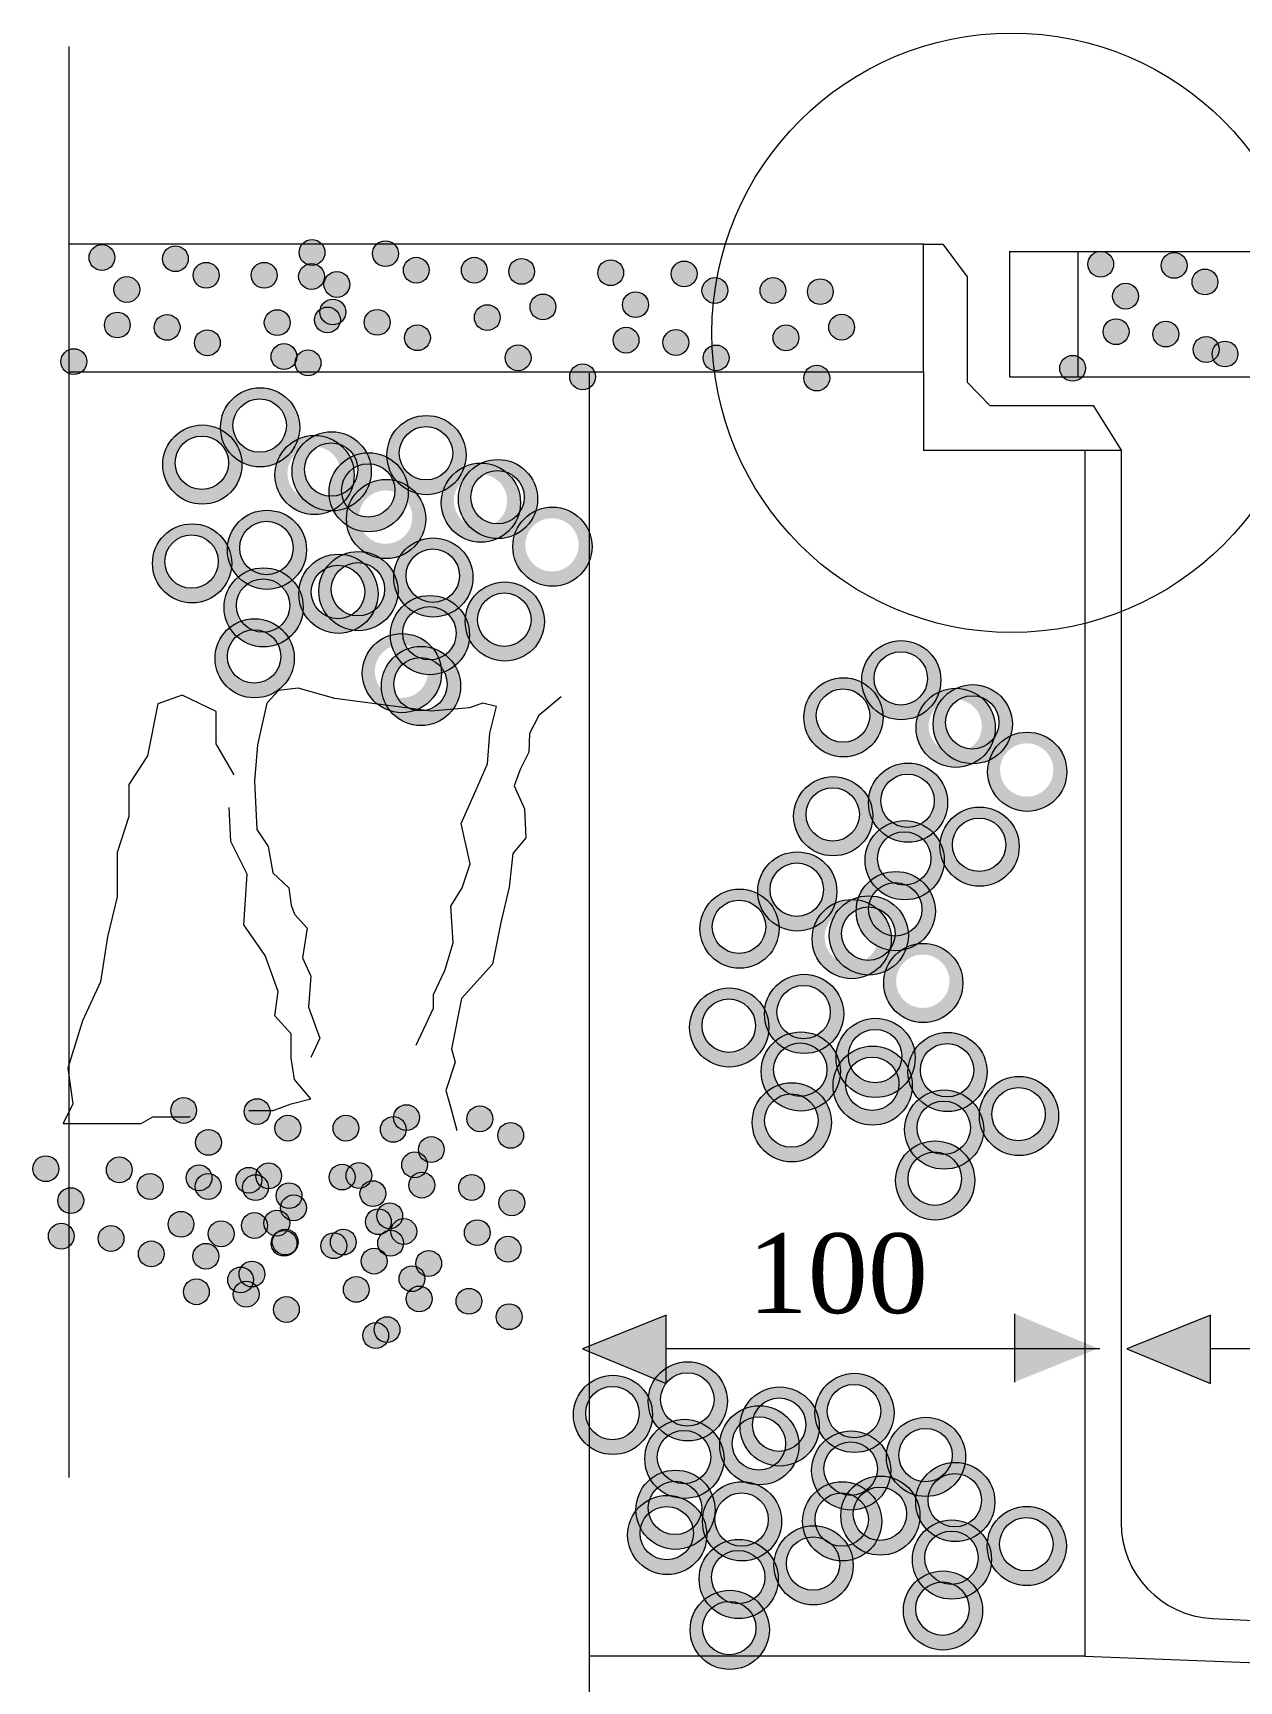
# Model space of a CAD drawing. Header units: centimetres. Extents: x 405464 to 563355, y 50011 to 66875.
# Drawn here: x 554786.6 to 554899.6, y 51393.8 to 51548.2 of the extents above; entities that cross this region are included whole.
import ezdxf

# ---------------------------------------------------------------- set-up
doc = ezdxf.new("R2010")
doc.units = ezdxf.units.CM
doc.layers.add('0-KRCN-SHT-DETAY-20', color=41, linetype='Continuous', lineweight=20)
doc.layers.add('0-KRCN-SHT-DETAY-ÇERÇEVE', color=71, linetype='Continuous', lineweight=40)
doc.styles.add('YAZI', font='times.ttf')

# ---------------------------------------------------------------- blocks, each defined once
blk = doc.blocks.new('G$C4C2874E9')
at = {"layer": '0-KRCN-SHT-DETAY-20'}
h = blk.add_hatch(color=256, dxfattribs=at)
edge = h.paths.add_edge_path()
edge.add_arc((86.529, -891.144), 0.605, 0, 360)
h = blk.add_hatch(color=256, dxfattribs=at)
edge = h.paths.add_edge_path()
edge.add_arc((89.97, -891.2), 0.605, 0, 360)
h = blk.add_hatch(color=256, dxfattribs=at)
edge = h.paths.add_edge_path()
edge.add_arc((96.373, -890.907), 0.605, 0, 360)
h = blk.add_hatch(color=256, dxfattribs=at)
edge = h.paths.add_edge_path()
edge.add_arc((99.814, -890.963), 0.605, 0, 360)
h = blk.add_hatch(color=256, dxfattribs=at)
edge = h.paths.add_edge_path()
edge.add_arc((133.329, -891.457), 0.605, 0, 360)
h = blk.add_hatch(color=256, dxfattribs=at)
edge = h.paths.add_edge_path()
edge.add_arc((136.77, -891.513), 0.605, 0, 360)
h = blk.add_hatch(color=256, dxfattribs=at)
edge = h.paths.add_edge_path()
edge.add_arc((91.413, -891.976), 0.605, 0, 360)
h = blk.add_hatch(color=256, dxfattribs=at)
edge = h.paths.add_edge_path()
edge.add_arc((94.132, -891.976), 0.605, 0, 360)
h = blk.add_hatch(color=256, dxfattribs=at)
edge = h.paths.add_edge_path()
edge.add_arc((96.352, -892.031), 0.605, 0, 360)
h = blk.add_hatch(color=256, dxfattribs=at)
edge = h.paths.add_edge_path()
edge.add_arc((97.539, -892.404), 0.605, 0, 360)
h = blk.add_hatch(color=256, dxfattribs=at)
edge = h.paths.add_edge_path()
edge.add_arc((101.257, -891.739), 0.605, 0, 360)
h = blk.add_hatch(color=256, dxfattribs=at)
edge = h.paths.add_edge_path()
edge.add_arc((103.976, -891.739), 0.605, 0, 360)
h = blk.add_hatch(color=256, dxfattribs=at)
edge = h.paths.add_edge_path()
edge.add_arc((106.196, -891.794), 0.605, 0, 360)
h = blk.add_hatch(color=256, dxfattribs=at)
edge = h.paths.add_edge_path()
edge.add_arc((110.368, -891.855), 0.605, 0, 360)
h = blk.add_hatch(color=256, dxfattribs=at)
edge = h.paths.add_edge_path()
edge.add_arc((113.809, -891.911), 0.605, 0, 360)
h = blk.add_hatch(color=256, dxfattribs=at)
edge = h.paths.add_edge_path()
edge.add_arc((138.213, -892.289), 0.605, 0, 360)
h = blk.add_hatch(color=256, dxfattribs=at)
edge = h.paths.add_edge_path()
edge.add_arc((87.695, -892.641), 0.605, 0, 360)
h = blk.add_hatch(color=256, dxfattribs=at)
edge = h.paths.add_edge_path()
edge.add_arc((115.251, -892.687), 0.605, 0, 360)
h = blk.add_hatch(color=256, dxfattribs=at)
edge = h.paths.add_edge_path()
edge.add_arc((117.971, -892.687), 0.605, 0, 360)
h = blk.add_hatch(color=256, dxfattribs=at)
edge = h.paths.add_edge_path()
edge.add_arc((120.191, -892.743), 0.605, 0, 360)
h = blk.add_hatch(color=256, dxfattribs=at)
edge = h.paths.add_edge_path()
edge.add_arc((134.494, -892.955), 0.605, 0, 360)
h = blk.add_hatch(color=256, dxfattribs=at)
edge = h.paths.add_edge_path()
edge.add_arc((97.351, -893.695), 0.605, 0, 360)
h = blk.add_hatch(color=256, dxfattribs=at)
edge = h.paths.add_edge_path()
edge.add_arc((104.586, -893.957), 0.605, 0, 360)
h = blk.add_hatch(color=256, dxfattribs=at)
edge = h.paths.add_edge_path()
edge.add_arc((107.195, -893.458), 0.605, 0, 360)
h = blk.add_hatch(color=256, dxfattribs=at)
edge = h.paths.add_edge_path()
edge.add_arc((111.533, -893.352), 0.605, 0, 360)
h = blk.add_hatch(color=256, dxfattribs=at)
edge = h.paths.add_edge_path()
edge.add_arc((87.251, -894.305), 0.605, 0, 360)
h = blk.add_hatch(color=256, dxfattribs=at)
edge = h.paths.add_edge_path()
edge.add_arc((89.582, -894.416), 0.605, 0, 360)
h = blk.add_hatch(color=256, dxfattribs=at)
edge = h.paths.add_edge_path()
edge.add_arc((94.743, -894.194), 0.605, 0, 360)
h = blk.add_hatch(color=256, dxfattribs=at)
edge = h.paths.add_edge_path()
edge.add_arc((97.095, -894.068), 0.605, 0, 360)
h = blk.add_hatch(color=256, dxfattribs=at)
edge = h.paths.add_edge_path()
edge.add_arc((99.425, -894.179), 0.605, 0, 360)
h = blk.add_hatch(color=256, dxfattribs=at)
edge = h.paths.add_edge_path()
edge.add_arc((121.189, -894.406), 0.605, 0, 360)
h = blk.add_hatch(color=256, dxfattribs=at)
edge = h.paths.add_edge_path()
edge.add_arc((134.05, -894.618), 0.605, 0, 360)
h = blk.add_hatch(color=256, dxfattribs=at)
edge = h.paths.add_edge_path()
edge.add_arc((136.381, -894.729), 0.605, 0, 360)
h = blk.add_hatch(color=256, dxfattribs=at)
edge = h.paths.add_edge_path()
edge.add_arc((91.469, -895.137), 0.605, 0, 360)
h = blk.add_hatch(color=256, dxfattribs=at)
edge = h.paths.add_edge_path()
edge.add_arc((101.312, -894.9), 0.605, 0, 360)
h = blk.add_hatch(color=256, dxfattribs=at)
edge = h.paths.add_edge_path()
edge.add_arc((111.089, -895.016), 0.605, 0, 360)
h = blk.add_hatch(color=256, dxfattribs=at)
edge = h.paths.add_edge_path()
edge.add_arc((113.42, -895.127), 0.605, 0, 360)
h = blk.add_hatch(color=256, dxfattribs=at)
edge = h.paths.add_edge_path()
edge.add_arc((118.581, -894.905), 0.605, 0, 360)
h = blk.add_hatch(color=256, dxfattribs=at)
edge = h.paths.add_edge_path()
edge.add_arc((138.268, -895.45), 0.605, 0, 360)
h = blk.add_hatch(color=256, dxfattribs=at)
edge = h.paths.add_edge_path()
edge.add_arc((85.214, -896.02), 0.605, 0, 360)
h = blk.add_hatch(color=256, dxfattribs=at)
edge = h.paths.add_edge_path()
edge.add_arc((95.058, -895.783), 0.605, 0, 360)
h = blk.add_hatch(color=256, dxfattribs=at)
edge = h.paths.add_edge_path()
edge.add_arc((96.186, -896.08), 0.605, 0, 360)
h = blk.add_hatch(color=256, dxfattribs=at)
edge = h.paths.add_edge_path()
edge.add_arc((106.029, -895.842), 0.605, 0, 360)
h = blk.add_hatch(color=256, dxfattribs=at)
edge = h.paths.add_edge_path()
edge.add_arc((115.307, -895.848), 0.605, 0, 360)
h = blk.add_hatch(color=256, dxfattribs=at)
edge = h.paths.add_edge_path()
edge.add_arc((139.153, -895.663), 0.605, 0, 360)
h = blk.add_hatch(color=256, dxfattribs=at)
edge = h.paths.add_edge_path()
edge.add_arc((109.052, -896.731), 0.605, 0, 360)
h = blk.add_hatch(color=256, dxfattribs=at)
edge = h.paths.add_edge_path()
edge.add_arc((120.024, -896.791), 0.605, 0, 360)
h = blk.add_hatch(color=256, dxfattribs=at)
edge = h.paths.add_edge_path()
edge.add_arc((132.014, -896.333), 0.605, 0, 360)
h = blk.add_hatch(color=256, dxfattribs=at)
edge = h.paths.add_edge_path()
edge.add_arc((93.941, -899.101), 1.855, 0, 360)
edge = h.paths.add_edge_path(flags=16)
edge.add_arc((93.919, -899.016), 1.251, 0, 360)
h = blk.add_hatch(color=256, dxfattribs=at)
edge = h.paths.add_edge_path()
edge.add_arc((101.736, -900.399), 1.855, 0, 360)
edge = h.paths.add_edge_path(flags=16)
edge.add_arc((101.714, -900.314), 1.251, 0, 360)
h = blk.add_hatch(color=256, dxfattribs=at)
edge = h.paths.add_edge_path()
edge.add_arc((91.234, -900.843), 1.855, 0, 360)
edge = h.paths.add_edge_path(flags=16)
edge.add_arc((91.211, -900.758), 1.251, 0, 360)
h = blk.add_hatch(color=256, dxfattribs=at)
edge = h.paths.add_edge_path(flags=16)
edge.add_arc((96.47, -901.247), 1.251, 0, 360)
edge = h.paths.add_edge_path()
edge.add_arc((96.493, -901.332), 1.855, 0, 360)
h = blk.add_hatch(color=256, dxfattribs=at)
edge = h.paths.add_edge_path()
edge.add_arc((97.293, -901.162), 1.855, 0, 360)
edge = h.paths.add_edge_path(flags=16)
edge.add_arc((97.27, -901.077), 1.251, 0, 360)
h = blk.add_hatch(color=256, dxfattribs=at)
edge = h.paths.add_edge_path()
edge.add_arc((99.028, -902.141), 1.855, 0, 360)
edge = h.paths.add_edge_path(flags=16)
edge.add_arc((99.006, -902.056), 1.251, 0, 360)
h = blk.add_hatch(color=256, dxfattribs=at)
edge = h.paths.add_edge_path(flags=16)
edge.add_arc((104.265, -902.545), 1.251, 0, 360)
edge = h.paths.add_edge_path()
edge.add_arc((104.287, -902.63), 1.855, 0, 360)
h = blk.add_hatch(color=256, dxfattribs=at)
edge = h.paths.add_edge_path()
edge.add_arc((105.087, -902.46), 1.855, 0, 360)
edge = h.paths.add_edge_path(flags=16)
edge.add_arc((105.065, -902.375), 1.251, 0, 360)
h = blk.add_hatch(color=256, dxfattribs=at)
edge = h.paths.add_edge_path(flags=16)
edge.add_arc((99.821, -903.307), 1.251, 0, 360)
edge = h.paths.add_edge_path()
edge.add_arc((99.844, -903.392), 1.855, 0, 360)
h = blk.add_hatch(color=256, dxfattribs=at)
edge = h.paths.add_edge_path()
edge.add_arc((94.26, -904.837), 1.855, 0, 360)
edge = h.paths.add_edge_path(flags=16)
edge.add_arc((94.238, -904.752), 1.251, 0, 360)
h = blk.add_hatch(color=256, dxfattribs=at)
edge = h.paths.add_edge_path(flags=16)
edge.add_arc((107.616, -904.606), 1.251, 0, 360)
edge = h.paths.add_edge_path()
edge.add_arc((107.638, -904.69), 1.855, 0, 360)
h = blk.add_hatch(color=256, dxfattribs=at)
edge = h.paths.add_edge_path()
edge.add_arc((90.753, -905.474), 1.855, 0, 360)
edge = h.paths.add_edge_path(flags=16)
edge.add_arc((90.73, -905.389), 1.251, 0, 360)
h = blk.add_hatch(color=256, dxfattribs=at)
edge = h.paths.add_edge_path()
edge.add_arc((98.547, -906.772), 1.855, 0, 360)
edge = h.paths.add_edge_path(flags=16)
edge.add_arc((98.525, -906.687), 1.251, 0, 360)
h = blk.add_hatch(color=256, dxfattribs=at)
edge = h.paths.add_edge_path()
edge.add_arc((102.055, -906.135), 1.855, 0, 360)
edge = h.paths.add_edge_path(flags=16)
edge.add_arc((102.033, -906.05), 1.251, 0, 360)
h = blk.add_hatch(color=256, dxfattribs=at)
edge = h.paths.add_edge_path()
edge.add_arc((94.104, -907.535), 1.855, 0, 360)
edge = h.paths.add_edge_path(flags=16)
edge.add_arc((94.081, -907.45), 1.251, 0, 360)
h = blk.add_hatch(color=256, dxfattribs=at)
edge = h.paths.add_edge_path()
edge.add_arc((97.611, -906.897), 1.855, 0, 360)
edge = h.paths.add_edge_path(flags=16)
edge.add_arc((97.589, -906.813), 1.251, 0, 360)
h = blk.add_hatch(color=256, dxfattribs=at)
edge = h.paths.add_edge_path()
edge.add_arc((105.406, -908.196), 1.855, 0, 360)
edge = h.paths.add_edge_path(flags=16)
edge.add_arc((105.384, -908.111), 1.251, 0, 360)
h = blk.add_hatch(color=256, dxfattribs=at)
edge = h.paths.add_edge_path()
edge.add_arc((101.898, -908.833), 1.855, 0, 360)
edge = h.paths.add_edge_path(flags=16)
edge.add_arc((101.876, -908.748), 1.251, 0, 360)
h = blk.add_hatch(color=256, dxfattribs=at)
edge = h.paths.add_edge_path()
edge.add_arc((93.684, -909.919), 1.855, 0, 360)
edge = h.paths.add_edge_path(flags=16)
edge.add_arc((93.661, -909.835), 1.251, 0, 360)
h = blk.add_hatch(color=256, dxfattribs=at)
edge = h.paths.add_edge_path(flags=16)
edge.add_arc((100.563, -910.53), 1.251, 0, 360)
edge = h.paths.add_edge_path()
edge.add_arc((100.585, -910.615), 1.855, 0, 360)
h = blk.add_hatch(color=256, dxfattribs=at)
edge = h.paths.add_edge_path()
edge.add_arc((101.478, -911.218), 1.855, 0, 360)
edge = h.paths.add_edge_path(flags=16)
edge.add_arc((101.456, -911.133), 1.251, 0, 360)
h = blk.add_hatch(color=256, dxfattribs=at)
edge = h.paths.add_edge_path()
edge.add_arc((123.983, -910.946), 1.855, 0, 360)
edge = h.paths.add_edge_path(flags=16)
edge.add_arc((123.961, -910.861), 1.251, 0, 360)
h = blk.add_hatch(color=256, dxfattribs=at)
edge = h.paths.add_edge_path()
edge.add_arc((121.275, -912.688), 1.855, 0, 360)
edge = h.paths.add_edge_path(flags=16)
edge.add_arc((121.253, -912.603), 1.251, 0, 360)
h = blk.add_hatch(color=256, dxfattribs=at)
edge = h.paths.add_edge_path(flags=16)
edge.add_arc((126.512, -913.092), 1.251, 0, 360)
edge = h.paths.add_edge_path()
edge.add_arc((126.534, -913.177), 1.855, 0, 360)
h = blk.add_hatch(color=256, dxfattribs=at)
edge = h.paths.add_edge_path()
edge.add_arc((127.334, -913.007), 1.855, 0, 360)
edge = h.paths.add_edge_path(flags=16)
edge.add_arc((127.312, -912.922), 1.251, 0, 360)
h = blk.add_hatch(color=256, dxfattribs=at)
edge = h.paths.add_edge_path(flags=16)
edge.add_arc((129.863, -915.153), 1.251, 0, 360)
edge = h.paths.add_edge_path()
edge.add_arc((129.885, -915.237), 1.855, 0, 360)
h = blk.add_hatch(color=256, dxfattribs=at)
edge = h.paths.add_edge_path()
edge.add_arc((124.302, -916.682), 1.855, 0, 360)
edge = h.paths.add_edge_path(flags=16)
edge.add_arc((124.28, -916.597), 1.251, 0, 360)
h = blk.add_hatch(color=256, dxfattribs=at)
edge = h.paths.add_edge_path()
edge.add_arc((120.794, -917.319), 1.855, 0, 360)
edge = h.paths.add_edge_path(flags=16)
edge.add_arc((120.772, -917.234), 1.251, 0, 360)
h = blk.add_hatch(color=256, dxfattribs=at)
edge = h.paths.add_edge_path()
edge.add_arc((127.653, -918.743), 1.855, 0, 360)
edge = h.paths.add_edge_path(flags=16)
edge.add_arc((127.631, -918.658), 1.251, 0, 360)
h = blk.add_hatch(color=256, dxfattribs=at)
edge = h.paths.add_edge_path()
edge.add_arc((124.145, -919.38), 1.855, 0, 360)
edge = h.paths.add_edge_path(flags=16)
edge.add_arc((124.123, -919.295), 1.251, 0, 360)
h = blk.add_hatch(color=256, dxfattribs=at)
edge = h.paths.add_edge_path()
edge.add_arc((119.111, -920.844), 1.855, 0, 360)
edge = h.paths.add_edge_path(flags=16)
edge.add_arc((119.089, -920.759), 1.251, 0, 360)
h = blk.add_hatch(color=256, dxfattribs=at)
edge = h.paths.add_edge_path()
edge.add_arc((123.725, -921.765), 1.855, 0, 360)
edge = h.paths.add_edge_path(flags=16)
edge.add_arc((123.703, -921.68), 1.251, 0, 360)
h = blk.add_hatch(color=256, dxfattribs=at)
edge = h.paths.add_edge_path()
edge.add_arc((116.404, -922.586), 1.855, 0, 360)
edge = h.paths.add_edge_path(flags=16)
edge.add_arc((116.381, -922.501), 1.251, 0, 360)
h = blk.add_hatch(color=256, dxfattribs=at)
edge = h.paths.add_edge_path()
edge.add_arc((122.463, -922.905), 1.855, 0, 360)
edge = h.paths.add_edge_path(flags=16)
edge.add_arc((122.44, -922.82), 1.251, 0, 360)
h = blk.add_hatch(color=256, dxfattribs=at)
edge = h.paths.add_edge_path(flags=16)
edge.add_arc((121.64, -922.99), 1.251, 0, 360)
edge = h.paths.add_edge_path()
edge.add_arc((121.663, -923.075), 1.855, 0, 360)
h = blk.add_hatch(color=256, dxfattribs=at)
edge = h.paths.add_edge_path(flags=16)
edge.add_arc((124.991, -925.051), 1.251, 0, 360)
edge = h.paths.add_edge_path()
edge.add_arc((125.014, -925.135), 1.855, 0, 360)
h = blk.add_hatch(color=256, dxfattribs=at)
edge = h.paths.add_edge_path()
edge.add_arc((119.43, -926.58), 1.855, 0, 360)
edge = h.paths.add_edge_path(flags=16)
edge.add_arc((119.408, -926.495), 1.251, 0, 360)
h = blk.add_hatch(color=256, dxfattribs=at)
edge = h.paths.add_edge_path()
edge.add_arc((115.922, -927.217), 1.855, 0, 360)
edge = h.paths.add_edge_path(flags=16)
edge.add_arc((115.9, -927.132), 1.251, 0, 360)
h = blk.add_hatch(color=256, dxfattribs=at)
edge = h.paths.add_edge_path()
edge.add_arc((122.781, -928.641), 1.855, 0, 360)
edge = h.paths.add_edge_path(flags=16)
edge.add_arc((122.759, -928.556), 1.251, 0, 360)
h = blk.add_hatch(color=256, dxfattribs=at)
edge = h.paths.add_edge_path()
edge.add_arc((119.274, -929.278), 1.855, 0, 360)
edge = h.paths.add_edge_path(flags=16)
edge.add_arc((119.251, -929.193), 1.251, 0, 360)
h = blk.add_hatch(color=256, dxfattribs=at)
edge = h.paths.add_edge_path()
edge.add_arc((122.643, -929.94), 1.855, 0, 360)
edge = h.paths.add_edge_path(flags=16)
edge.add_arc((122.621, -929.855), 1.251, 0, 360)
h = blk.add_hatch(color=256, dxfattribs=at)
edge = h.paths.add_edge_path()
edge.add_arc((126.151, -929.302), 1.855, 0, 360)
edge = h.paths.add_edge_path(flags=16)
edge.add_arc((126.129, -929.218), 1.251, 0, 360)
h = blk.add_hatch(color=256, dxfattribs=at)
edge = h.paths.add_edge_path()
edge.add_arc((129.502, -931.363), 1.855, 0, 360)
edge = h.paths.add_edge_path(flags=16)
edge.add_arc((129.48, -931.278), 1.251, 0, 360)
h = blk.add_hatch(color=256, dxfattribs=at)
edge = h.paths.add_edge_path()
edge.add_arc((118.854, -931.663), 1.855, 0, 360)
edge = h.paths.add_edge_path(flags=16)
edge.add_arc((118.831, -931.578), 1.251, 0, 360)
h = blk.add_hatch(color=256, dxfattribs=at)
edge = h.paths.add_edge_path()
edge.add_arc((125.994, -932), 1.855, 0, 360)
edge = h.paths.add_edge_path(flags=16)
edge.add_arc((125.972, -931.916), 1.251, 0, 360)
h = blk.add_hatch(color=256, dxfattribs=at)
edge = h.paths.add_edge_path()
edge.add_arc((90.358, -931.103), 0.605, 0, 360)
h = blk.add_hatch(color=256, dxfattribs=at)
edge = h.paths.add_edge_path()
edge.add_arc((93.799, -931.159), 0.605, 0, 360)
h = blk.add_hatch(color=256, dxfattribs=at)
edge = h.paths.add_edge_path()
edge.add_arc((100.798, -931.44), 0.605, 0, 360)
h = blk.add_hatch(color=256, dxfattribs=at)
edge = h.paths.add_edge_path()
edge.add_arc((104.239, -931.495), 0.605, 0, 360)
h = blk.add_hatch(color=256, dxfattribs=at)
edge = h.paths.add_edge_path()
edge.add_arc((95.242, -931.935), 0.605, 0, 360)
h = blk.add_hatch(color=256, dxfattribs=at)
edge = h.paths.add_edge_path()
edge.add_arc((97.961, -931.935), 0.605, 0, 360)
h = blk.add_hatch(color=256, dxfattribs=at)
edge = h.paths.add_edge_path()
edge.add_arc((100.181, -931.991), 0.605, 0, 360)
h = blk.add_hatch(color=256, dxfattribs=at)
edge = h.paths.add_edge_path()
edge.add_arc((105.682, -932.272), 0.605, 0, 360)
h = blk.add_hatch(color=256, dxfattribs=at)
edge = h.paths.add_edge_path()
edge.add_arc((91.524, -932.601), 0.605, 0, 360)
h = blk.add_hatch(color=256, dxfattribs=at)
edge = h.paths.add_edge_path()
edge.add_arc((101.964, -932.937), 0.605, 0, 360)
h = blk.add_hatch(color=256, dxfattribs=at)
edge = h.paths.add_edge_path()
edge.add_arc((125.574, -934.385), 1.855, 0, 360)
edge = h.paths.add_edge_path(flags=16)
edge.add_arc((125.552, -934.3), 1.251, 0, 360)
h = blk.add_hatch(color=256, dxfattribs=at)
edge = h.paths.add_edge_path()
edge.add_arc((83.902, -933.833), 0.605, 0, 360)
h = blk.add_hatch(color=256, dxfattribs=at)
edge = h.paths.add_edge_path()
edge.add_arc((87.343, -933.888), 0.605, 0, 360)
h = blk.add_hatch(color=256, dxfattribs=at)
edge = h.paths.add_edge_path()
edge.add_arc((101.18, -933.654), 0.605, 0, 360)
h = blk.add_hatch(color=256, dxfattribs=at)
edge = h.paths.add_edge_path()
edge.add_arc((88.786, -934.664), 0.605, 0, 360)
h = blk.add_hatch(color=256, dxfattribs=at)
edge = h.paths.add_edge_path()
edge.add_arc((91.08, -934.264), 0.605, 0, 360)
h = blk.add_hatch(color=256, dxfattribs=at)
edge = h.paths.add_edge_path()
edge.add_arc((91.505, -934.664), 0.605, 0, 360)
h = blk.add_hatch(color=256, dxfattribs=at)
edge = h.paths.add_edge_path()
edge.add_arc((93.411, -934.375), 0.605, 0, 360)
h = blk.add_hatch(color=256, dxfattribs=at)
edge = h.paths.add_edge_path()
edge.add_arc((93.725, -934.72), 0.605, 0, 360)
h = blk.add_hatch(color=256, dxfattribs=at)
edge = h.paths.add_edge_path()
edge.add_arc((94.342, -934.169), 0.605, 0, 360)
h = blk.add_hatch(color=256, dxfattribs=at)
edge = h.paths.add_edge_path()
edge.add_arc((97.783, -934.225), 0.605, 0, 360)
h = blk.add_hatch(color=256, dxfattribs=at)
edge = h.paths.add_edge_path()
edge.add_arc((98.572, -934.153), 0.605, 0, 360)
h = blk.add_hatch(color=256, dxfattribs=at)
edge = h.paths.add_edge_path()
edge.add_arc((101.52, -934.601), 0.605, 0, 360)
h = blk.add_hatch(color=256, dxfattribs=at)
edge = h.paths.add_edge_path()
edge.add_arc((103.851, -934.712), 0.605, 0, 360)
h = blk.add_hatch(color=256, dxfattribs=at)
edge = h.paths.add_edge_path()
edge.add_arc((85.068, -935.33), 0.605, 0, 360)
h = blk.add_hatch(color=256, dxfattribs=at)
edge = h.paths.add_edge_path()
edge.add_arc((95.297, -935.096), 0.605, 0, 360)
h = blk.add_hatch(color=256, dxfattribs=at)
edge = h.paths.add_edge_path()
edge.add_arc((95.508, -935.666), 0.605, 0, 360)
h = blk.add_hatch(color=256, dxfattribs=at)
edge = h.paths.add_edge_path()
edge.add_arc((99.226, -935.001), 0.605, 0, 360)
h = blk.add_hatch(color=256, dxfattribs=at)
edge = h.paths.add_edge_path()
edge.add_arc((105.738, -935.432), 0.605, 0, 360)
h = blk.add_hatch(color=256, dxfattribs=at)
edge = h.paths.add_edge_path()
edge.add_arc((90.234, -936.438), 0.605, 0, 360)
h = blk.add_hatch(color=256, dxfattribs=at)
edge = h.paths.add_edge_path()
edge.add_arc((94.724, -936.383), 0.605, 0, 360)
h = blk.add_hatch(color=256, dxfattribs=at)
edge = h.paths.add_edge_path()
edge.add_arc((99.483, -936.316), 0.605, 0, 360)
h = blk.add_hatch(color=256, dxfattribs=at)
edge = h.paths.add_edge_path()
edge.add_arc((100.014, -936.039), 0.605, 0, 360)
h = blk.add_hatch(color=256, dxfattribs=at)
edge = h.paths.add_edge_path()
edge.add_arc((84.624, -936.993), 0.605, 0, 360)
h = blk.add_hatch(color=256, dxfattribs=at)
edge = h.paths.add_edge_path()
edge.add_arc((86.955, -937.104), 0.605, 0, 360)
h = blk.add_hatch(color=256, dxfattribs=at)
edge = h.paths.add_edge_path()
edge.add_arc((92.116, -936.882), 0.605, 0, 360)
h = blk.add_hatch(color=256, dxfattribs=at)
edge = h.paths.add_edge_path()
edge.add_arc((93.675, -936.493), 0.605, 0, 360)
h = blk.add_hatch(color=256, dxfattribs=at)
edge = h.paths.add_edge_path()
edge.add_arc((100.674, -936.774), 0.605, 0, 360)
h = blk.add_hatch(color=256, dxfattribs=at)
edge = h.paths.add_edge_path()
edge.add_arc((104.115, -936.83), 0.605, 0, 360)
h = blk.add_hatch(color=256, dxfattribs=at)
edge = h.paths.add_edge_path()
edge.add_arc((88.841, -937.825), 0.605, 0, 360)
h = blk.add_hatch(color=256, dxfattribs=at)
edge = h.paths.add_edge_path()
edge.add_arc((91.4, -937.935), 0.605, 0, 360)
h = blk.add_hatch(color=256, dxfattribs=at)
edge = h.paths.add_edge_path()
edge.add_arc((95.064, -937.33), 0.605, 0, 360)
h = blk.add_hatch(color=256, dxfattribs=at)
edge = h.paths.add_edge_path()
edge.add_arc((95.118, -937.27), 0.605, 0, 360)
h = blk.add_hatch(color=256, dxfattribs=at)
edge = h.paths.add_edge_path()
edge.add_arc((97.395, -937.441), 0.605, 0, 360)
h = blk.add_hatch(color=256, dxfattribs=at)
edge = h.paths.add_edge_path()
edge.add_arc((97.837, -937.27), 0.605, 0, 360)
h = blk.add_hatch(color=256, dxfattribs=at)
edge = h.paths.add_edge_path()
edge.add_arc((100.057, -937.325), 0.605, 0, 360)
h = blk.add_hatch(color=256, dxfattribs=at)
edge = h.paths.add_edge_path()
edge.add_arc((105.558, -937.606), 0.605, 0, 360)
h = blk.add_hatch(color=256, dxfattribs=at)
edge = h.paths.add_edge_path()
edge.add_arc((99.282, -938.162), 0.605, 0, 360)
h = blk.add_hatch(color=256, dxfattribs=at)
edge = h.paths.add_edge_path()
edge.add_arc((101.84, -938.272), 0.605, 0, 360)
h = blk.add_hatch(color=256, dxfattribs=at)
edge = h.paths.add_edge_path()
edge.add_arc((93.027, -939.045), 0.605, 0, 360)
h = blk.add_hatch(color=256, dxfattribs=at)
edge = h.paths.add_edge_path()
edge.add_arc((93.559, -938.768), 0.605, 0, 360)
h = blk.add_hatch(color=256, dxfattribs=at)
edge = h.paths.add_edge_path()
edge.add_arc((98.447, -939.488), 0.605, 0, 360)
h = blk.add_hatch(color=256, dxfattribs=at)
edge = h.paths.add_edge_path()
edge.add_arc((101.056, -938.989), 0.605, 0, 360)
h = blk.add_hatch(color=256, dxfattribs=at)
edge = h.paths.add_edge_path()
edge.add_arc((90.956, -939.599), 0.605, 0, 360)
h = blk.add_hatch(color=256, dxfattribs=at)
edge = h.paths.add_edge_path()
edge.add_arc((93.286, -939.709), 0.605, 0, 360)
h = blk.add_hatch(color=256, dxfattribs=at)
edge = h.paths.add_edge_path()
edge.add_arc((101.396, -939.935), 0.605, 0, 360)
h = blk.add_hatch(color=256, dxfattribs=at)
edge = h.paths.add_edge_path()
edge.add_arc((103.727, -940.046), 0.605, 0, 360)
h = blk.add_hatch(color=256, dxfattribs=at)
edge = h.paths.add_edge_path()
edge.add_arc((95.173, -940.43), 0.605, 0, 360)
h = blk.add_hatch(color=256, dxfattribs=at)
edge = h.paths.add_edge_path()
edge.add_arc((105.613, -940.767), 0.605, 0, 360)
h = blk.add_hatch(color=256, dxfattribs=at)
edge = h.paths.add_edge_path()
edge.add_arc((99.359, -941.65), 0.605, 0, 360)
h = blk.add_hatch(color=256, dxfattribs=at)
edge = h.paths.add_edge_path()
edge.add_arc((99.89, -941.373), 0.605, 0, 360)
for points in [[(109.045, -942.268), (112.97, -943.894), (112.97, -940.696)], [(129.283, -940.631), (129.283, -943.829), (133.208, -942.256)], [(138.479, -940.696), (134.554, -942.268), (138.479, -943.894)]]:
    blk.add_hatch(color=256, dxfattribs=at).paths.add_polyline_path(points)
h = blk.add_hatch(color=256, dxfattribs=at)
edge = h.paths.add_edge_path()
edge.add_arc((110.473, -945.367), 1.855, 0, 360)
edge = h.paths.add_edge_path(flags=16)
edge.add_arc((110.451, -945.283), 1.251, 0, 360)
h = blk.add_hatch(color=256, dxfattribs=at)
edge = h.paths.add_edge_path()
edge.add_arc((113.981, -944.73), 1.855, 0, 360)
edge = h.paths.add_edge_path(flags=16)
edge.add_arc((113.959, -944.645), 1.251, 0, 360)
h = blk.add_hatch(color=256, dxfattribs=at)
edge = h.paths.add_edge_path()
edge.add_arc((121.792, -945.275), 1.855, 0, 360)
edge = h.paths.add_edge_path(flags=16)
edge.add_arc((121.769, -945.19), 1.251, 0, 360)
h = blk.add_hatch(color=256, dxfattribs=at)
edge = h.paths.add_edge_path()
edge.add_arc((118.284, -945.912), 1.855, 0, 360)
edge = h.paths.add_edge_path(flags=16)
edge.add_arc((118.262, -945.827), 1.251, 0, 360)
h = blk.add_hatch(color=256, dxfattribs=at)
edge = h.paths.add_edge_path()
edge.add_arc((117.332, -946.791), 1.855, 0, 360)
edge = h.paths.add_edge_path(flags=16)
edge.add_arc((117.31, -946.706), 1.251, 0, 360)
h = blk.add_hatch(color=256, dxfattribs=at)
edge = h.paths.add_edge_path()
edge.add_arc((113.824, -947.428), 1.855, 0, 360)
edge = h.paths.add_edge_path(flags=16)
edge.add_arc((113.802, -947.343), 1.251, 0, 360)
h = blk.add_hatch(color=256, dxfattribs=at)
edge = h.paths.add_edge_path()
edge.add_arc((125.143, -947.335), 1.855, 0, 360)
edge = h.paths.add_edge_path(flags=16)
edge.add_arc((125.12, -947.25), 1.251, 0, 360)
h = blk.add_hatch(color=256, dxfattribs=at)
edge = h.paths.add_edge_path()
edge.add_arc((121.635, -947.973), 1.855, 0, 360)
edge = h.paths.add_edge_path(flags=16)
edge.add_arc((121.613, -947.888), 1.251, 0, 360)
h = blk.add_hatch(color=256, dxfattribs=at)
edge = h.paths.add_edge_path()
edge.add_arc((113.404, -949.813), 1.855, 0, 360)
edge = h.paths.add_edge_path(flags=16)
edge.add_arc((113.382, -949.728), 1.251, 0, 360)
h = blk.add_hatch(color=256, dxfattribs=at)
edge = h.paths.add_edge_path()
edge.add_arc((126.514, -949.449), 1.855, 0, 360)
edge = h.paths.add_edge_path(flags=16)
edge.add_arc((126.492, -949.364), 1.251, 0, 360)
h = blk.add_hatch(color=256, dxfattribs=at)
edge = h.paths.add_edge_path()
edge.add_arc((116.524, -950.357), 1.855, 0, 360)
edge = h.paths.add_edge_path(flags=16)
edge.add_arc((116.502, -950.272), 1.251, 0, 360)
h = blk.add_hatch(color=256, dxfattribs=at)
edge = h.paths.add_edge_path()
edge.add_arc((121.215, -950.357), 1.855, 0, 360)
edge = h.paths.add_edge_path(flags=16)
edge.add_arc((121.193, -950.272), 1.251, 0, 360)
h = blk.add_hatch(color=256, dxfattribs=at)
edge = h.paths.add_edge_path()
edge.add_arc((123.006, -950.086), 1.855, 0, 360)
edge = h.paths.add_edge_path(flags=16)
edge.add_arc((122.984, -950.002), 1.251, 0, 360)
h = blk.add_hatch(color=256, dxfattribs=at)
edge = h.paths.add_edge_path()
edge.add_arc((113.016, -950.994), 1.855, 0, 360)
edge = h.paths.add_edge_path(flags=16)
edge.add_arc((112.994, -950.909), 1.251, 0, 360)
h = blk.add_hatch(color=256, dxfattribs=at)
edge = h.paths.add_edge_path()
edge.add_arc((129.865, -951.51), 1.855, 0, 360)
edge = h.paths.add_edge_path(flags=16)
edge.add_arc((129.843, -951.425), 1.251, 0, 360)
h = blk.add_hatch(color=256, dxfattribs=at)
edge = h.paths.add_edge_path()
edge.add_arc((126.358, -952.147), 1.855, 0, 360)
edge = h.paths.add_edge_path(flags=16)
edge.add_arc((126.335, -952.062), 1.251, 0, 360)
h = blk.add_hatch(color=256, dxfattribs=at)
edge = h.paths.add_edge_path()
edge.add_arc((116.367, -953.055), 1.855, 0, 360)
edge = h.paths.add_edge_path(flags=16)
edge.add_arc((116.345, -952.97), 1.251, 0, 360)
h = blk.add_hatch(color=256, dxfattribs=at)
edge = h.paths.add_edge_path()
edge.add_arc((119.875, -952.417), 1.855, 0, 360)
edge = h.paths.add_edge_path(flags=16)
edge.add_arc((119.853, -952.332), 1.251, 0, 360)
h = blk.add_hatch(color=256, dxfattribs=at)
edge = h.paths.add_edge_path()
edge.add_arc((125.938, -954.532), 1.855, 0, 360)
edge = h.paths.add_edge_path(flags=16)
edge.add_arc((125.915, -954.447), 1.251, 0, 360)
h = blk.add_hatch(color=256, dxfattribs=at)
edge = h.paths.add_edge_path()
edge.add_arc((115.947, -955.439), 1.855, 0, 360)
edge = h.paths.add_edge_path(flags=16)
edge.add_arc((115.925, -955.354), 1.251, 0, 360)
for p, q in [((84.98, -881.255, 108.464), (84.98, -948.307, 108.464)), ((125.019, -890.525, 108.464), (85.01, -890.525, 108.464)), ((125.019, -896.497, 108.464), (125.019, -890.525, 108.464)), ((125.019, -890.525, 108.464), (125.933, -890.525, 108.464)), ((125.933, -890.525, 108.464), (127.078, -892.046, 108.464)), ((129.062, -890.868, 108.464), (129.062, -896.733, 108.464)), ((129.062, -890.868, 108.464), (272.274, -890.868, 108.464)), ((132.259, -890.875, 108.464), (132.259, -896.73, 108.464)), ((127.078, -892.046, 108.464), (127.078, -896.978, 108.464)), ((85.013, -896.497, 108.464), (125.019, -896.497, 108.464)), ((109.376, -979.878, 108.464), (109.376, -896.56, 108.464)), ((125.019, -896.497, 108.464), (125.019, -900.174, 108.464)), ((127.078, -896.978, 108.464), (128.136, -898.079, 108.464)), ((129.062, -896.733, 108.464), (272.274, -896.733, 108.464)), ((128.136, -898.079, 108.464), (132.983, -898.079, 108.464)), ((132.983, -898.079, 108.464), (134.284, -900.174, 108.464)), ((125.019, -900.174, 108.464), (132.585, -900.174, 108.464)), ((132.585, -900.174, 108.464), (132.585, -956.667, 108.464)), ((132.585, -900.174, 108.464), (134.284, -900.174, 108.464)), ((134.284, -900.174, 108.464), (134.284, -950.415, 108.464)), ((90.282, -911.644, 108.464), (89.141, -912.048, 108.464)), ((91.885, -912.407, 108.464), (90.282, -911.644, 108.464)), ((94.804, -911.432, 108.464), (94.254, -912.018, 108.464)), ((95.718, -911.325, 108.464), (94.804, -911.432, 108.464)), ((97.439, -911.809, 108.464), (95.718, -911.325, 108.464)), ((101.957, -912.4, 108.464), (97.439, -911.809, 108.464)), ((108.04, -911.73, 108.464), (106.996, -912.605, 108.464)), ((89.141, -912.048, 108.464), (88.666, -914.486, 108.464)), ((91.885, -913.933, 108.464), (91.885, -912.407, 108.464)), ((94.254, -912.018, 108.464), (93.819, -913.974, 108.464)), ((103.731, -912.238, 108.464), (101.957, -912.4, 108.464)), ((104.377, -912.023, 108.464), (103.731, -912.238, 108.464)), ((105.022, -912.185, 108.464), (104.377, -912.023, 108.464)), ((104.7, -913.421, 108.464), (105.022, -912.185, 108.464)), ((106.996, -912.605, 108.464), (106.559, -913.446, 108.464)), ((104.592, -914.872, 108.464), (104.7, -913.421, 108.464)), ((106.559, -913.446, 108.464), (106.525, -914.321, 108.464)), ((92.725, -915.383, 108.464), (91.885, -913.933, 108.464)), ((93.819, -913.974, 108.464), (93.674, -915.678, 108.464)), ((88.666, -914.486, 108.464), (87.785, -915.84, 108.464)), ((104.054, -916.108, 108.464), (104.592, -914.872, 108.464)), ((106.525, -914.321, 108.464), (106.121, -915.128, 108.464)), ((93.674, -915.678, 108.464), (93.782, -917.935, 108.464)), ((106.121, -915.128, 108.464), (105.852, -915.902, 108.464)), ((87.785, -915.84, 108.464), (87.785, -917.33, 108.464)), ((103.355, -917.666, 108.464), (104.054, -916.108, 108.464)), ((105.852, -915.902, 108.464), (106.323, -916.978, 108.464)), ((92.573, -918.511, 108.464), (92.496, -916.909, 108.464)), ((106.323, -916.978, 108.464), (106.39, -918.324, 108.464)), ((87.785, -917.33, 108.464), (87.243, -919.022, 108.464)), ((93.782, -917.935, 108.464), (94.32, -918.741, 108.464)), ((103.785, -919.547, 108.464), (103.355, -917.666, 108.464)), ((93.336, -920.037, 108.464), (92.573, -918.511, 108.464)), ((94.32, -918.741, 108.464), (94.535, -919.977, 108.464)), ((106.39, -918.324, 108.464), (105.784, -919.064, 108.464)), ((87.243, -919.022, 108.464), (87.243, -921.103, 108.464)), ((103.409, -920.676, 108.464), (103.785, -919.547, 108.464)), ((105.784, -919.064, 108.464), (105.616, -920.645, 108.464)), ((93.184, -922.403, 108.464), (93.336, -920.037, 108.464)), ((94.535, -919.977, 108.464), (95.288, -920.676, 108.464)), ((87.243, -921.103, 108.464), (86.791, -922.971, 108.464)), ((95.288, -920.676, 108.464), (95.395, -921.482, 108.464)), ((102.871, -921.535, 108.464), (103.409, -920.676, 108.464)), ((105.616, -920.645, 108.464), (105.225, -922.302, 108.464)), ((95.395, -921.482, 108.464), (95.557, -921.912, 108.464)), ((95.557, -921.912, 108.464), (96.148, -922.556, 108.464)), ((102.979, -923.255, 108.464), (102.871, -921.535, 108.464)), ((94.176, -923.852, 108.464), (93.184, -922.403, 108.464)), ((96.148, -922.556, 108.464), (95.933, -923.954, 108.464)), ((105.225, -922.302, 108.464), (104.825, -924.243, 108.464)), ((86.791, -922.971, 108.464), (86.464, -925.073, 108.464)), ((102.602, -924.545, 108.464), (102.979, -923.255, 108.464)), ((94.787, -925.531, 108.464), (94.176, -923.852, 108.464)), ((95.933, -923.954, 108.464), (96.31, -924.813, 108.464)), ((104.825, -924.243, 108.464), (103.374, -925.864, 108.464)), ((96.31, -924.813, 108.464), (96.202, -926.264, 108.464)), ((102.064, -925.673, 108.464), (102.602, -924.545, 108.464)), ((86.464, -925.073, 108.464), (85.624, -926.904, 108.464)), ((94.634, -926.675, 108.464), (94.787, -925.531, 108.464)), ((102.064, -926.318, 108.464), (102.064, -925.673, 108.464)), ((96.202, -926.264, 108.464), (96.74, -927.715, 108.464)), ((101.258, -928.038, 108.464), (102.064, -926.318, 108.464)), ((103.374, -925.864, 108.464), (102.904, -928.21, 108.464)), ((85.624, -926.904, 108.464), (84.937, -929.117, 108.464)), ((95.398, -927.515, 108.464), (94.634, -926.675, 108.464)), ((95.398, -928.659, 108.464), (95.398, -927.515, 108.464)), ((96.74, -927.715, 108.464), (96.31, -928.629, 108.464)), ((95.551, -929.651, 108.464), (95.398, -928.659, 108.464)), ((103.075, -928.849, 108.464), (102.648, -930.172, 108.464)), ((102.904, -928.21, 108.464), (103.075, -928.849, 108.464)), ((84.937, -929.117, 108.464), (85.166, -930.796, 108.464)), ((96.314, -930.567, 108.464), (95.551, -929.651, 108.464)), ((102.648, -930.172, 108.464), (102.862, -930.939, 108.464)), ((85.166, -930.796, 108.464), (84.708, -931.711, 108.464)), ((93.413, -931.101, 108.464), (94.558, -931.101, 108.464)), ((94.558, -931.101, 108.464), (95.398, -930.796, 108.464)), ((95.398, -930.796, 108.464), (96.314, -930.567, 108.464)), ((102.862, -930.939, 108.464), (103.16, -932.048, 108.464)), ((84.708, -931.711, 108.464), (88.373, -931.711, 108.464)), ((88.373, -931.711, 108.464), (88.907, -931.406, 108.464)), ((88.907, -931.406, 108.464), (90.664, -931.406, 108.464)), ((112.97, -940.696, 108.464), (109.045, -942.268, 108.464)), ((112.97, -943.894, 108.464), (112.97, -940.696, 108.464)), ((129.283, -940.631, 108.464), (129.283, -943.829, 108.464)), ((138.479, -940.696, 108.464), (134.554, -942.268, 108.464)), ((138.479, -943.894, 108.464), (138.479, -940.696, 108.464)), ((109.045, -942.268, 108.464), (112.97, -943.894, 108.464)), ((133.283, -942.268, 108.464), (112.97, -942.268, 108.464)), ((134.554, -942.268, 108.464), (138.479, -943.894, 108.464)), ((266.618, -942.268, 108.464), (138.479, -942.268, 108.464)), ((138.559, -954.905, 108.464), (198.524, -957.838, 108.464)), ((132.585, -956.667, 108.464), (109.363, -956.667, 108.464)), ((132.585, -956.667, 108.464), (202.692, -959.414, 108.464))]:
    blk.add_line(p, q, dxfattribs=at)
for centre, radius in [((129.155, -894.667, 108.464), 14.043), ((86.529, -891.144, 108.464), 0.605), ((89.97, -891.2, 108.464), 0.605), ((96.373, -890.907, 108.464), 0.605), ((99.814, -890.963, 108.464), 0.605), ((133.329, -891.457, 108.464), 0.605), ((136.77, -891.513, 108.464), 0.605), ((91.413, -891.976, 108.464), 0.605), ((94.132, -891.976, 108.464), 0.605), ((96.352, -892.031, 108.464), 0.605), ((97.539, -892.404, 108.464), 0.605), ((101.257, -891.739, 108.464), 0.605), ((103.976, -891.739, 108.464), 0.605), ((106.196, -891.794, 108.464), 0.605), ((110.368, -891.855, 108.464), 0.605), ((113.809, -891.911, 108.464), 0.605), ((138.213, -892.289, 108.464), 0.605), ((87.695, -892.641, 108.464), 0.605), ((115.251, -892.687, 108.464), 0.605), ((117.971, -892.687, 108.464), 0.605), ((120.191, -892.743, 108.464), 0.605), ((134.494, -892.955, 108.464), 0.605), ((97.351, -893.695, 108.464), 0.605), ((104.586, -893.957, 108.464), 0.605), ((107.195, -893.458, 108.464), 0.605), ((111.533, -893.352, 108.464), 0.605), ((87.251, -894.305, 108.464), 0.605), ((89.582, -894.416, 108.464), 0.605), ((94.743, -894.194, 108.464), 0.605), ((97.095, -894.068, 108.464), 0.605), ((99.425, -894.179, 108.464), 0.605), ((121.189, -894.406, 108.464), 0.605), ((134.05, -894.618, 108.464), 0.605), ((136.381, -894.729, 108.464), 0.605), ((91.469, -895.137, 108.464), 0.605), ((101.312, -894.9, 108.464), 0.605), ((111.089, -895.016, 108.464), 0.605), ((113.42, -895.127, 108.464), 0.605), ((118.581, -894.905, 108.464), 0.605), ((138.268, -895.45, 108.464), 0.605), ((85.214, -896.02, 108.464), 0.605), ((95.058, -895.783, 108.464), 0.605), ((96.186, -896.08, 108.464), 0.605), ((106.029, -895.842, 108.464), 0.605), ((115.307, -895.848, 108.464), 0.605), ((139.153, -895.663, 108.464), 0.605), ((109.052, -896.731, 108.464), 0.605), ((120.024, -896.791, 108.464), 0.605), ((132.014, -896.333, 108.464), 0.605), ((93.941, -899.101, 108.464), 1.855), ((93.919, -899.016, 108.464), 1.251), ((101.736, -900.399, 108.464), 1.855), ((91.234, -900.843, 108.464), 1.855), ((91.211, -900.758, 108.464), 1.251), ((96.493, -901.332, 108.464), 1.855), ((97.293, -901.162, 108.464), 1.855), ((101.714, -900.314, 108.464), 1.251), ((97.27, -901.077, 108.464), 1.251), ((99.028, -902.141, 108.464), 1.855), ((99.006, -902.056, 108.464), 1.251), ((104.287, -902.63, 108.464), 1.855), ((105.087, -902.46, 108.464), 1.855), ((99.844, -903.392, 108.464), 1.855), ((105.065, -902.375, 108.464), 1.251), ((94.26, -904.837, 108.464), 1.855), ((107.638, -904.69, 108.464), 1.855), ((90.753, -905.474, 108.464), 1.855), ((90.73, -905.389, 108.464), 1.251), ((94.238, -904.752, 108.464), 1.251), ((98.547, -906.772, 108.464), 1.855), ((102.055, -906.135, 108.464), 1.855), ((102.033, -906.05, 108.464), 1.251), ((94.104, -907.535, 108.464), 1.855), ((97.611, -906.897, 108.464), 1.855), ((97.589, -906.813, 108.464), 1.251), ((98.525, -906.687, 108.464), 1.251), ((94.081, -907.45, 108.464), 1.251), ((105.406, -908.196, 108.464), 1.855), ((101.898, -908.833, 108.464), 1.855), ((105.384, -908.111, 108.464), 1.251), ((101.876, -908.748, 108.464), 1.251), ((93.684, -909.919, 108.464), 1.855), ((93.661, -909.835, 108.464), 1.251), ((100.585, -910.615, 108.464), 1.855), ((101.478, -911.218, 108.464), 1.855), ((123.983, -910.946, 108.464), 1.855), ((101.456, -911.133, 108.464), 1.251), ((123.961, -910.861, 108.464), 1.251), ((121.275, -912.688, 108.464), 1.855), ((121.253, -912.603, 108.464), 1.251), ((126.534, -913.177, 108.464), 1.855), ((127.334, -913.007, 108.464), 1.855), ((127.312, -912.922, 108.464), 1.251), ((129.885, -915.237, 108.464), 1.855), ((124.302, -916.682, 108.464), 1.855), ((120.794, -917.319, 108.464), 1.855), ((124.28, -916.597, 108.464), 1.251), ((120.772, -917.234, 108.464), 1.251), ((127.653, -918.743, 108.464), 1.855), ((124.145, -919.38, 108.464), 1.855), ((124.123, -919.295, 108.464), 1.251), ((127.631, -918.658, 108.464), 1.251), ((119.111, -920.844, 108.464), 1.855), ((119.089, -920.759, 108.464), 1.251), ((123.725, -921.765, 108.464), 1.855), ((116.404, -922.586, 108.464), 1.855), ((122.463, -922.905, 108.464), 1.855), ((123.703, -921.68, 108.464), 1.251), ((116.381, -922.501, 108.464), 1.251), ((121.663, -923.075, 108.464), 1.855), ((122.44, -922.82, 108.464), 1.251), ((125.014, -925.135, 108.464), 1.855), ((119.43, -926.58, 108.464), 1.855), ((115.922, -927.217, 108.464), 1.855), ((119.408, -926.495, 108.464), 1.251), ((115.9, -927.132, 108.464), 1.251), ((122.781, -928.641, 108.464), 1.855), ((122.759, -928.556, 108.464), 1.251), ((119.274, -929.278, 108.464), 1.855), ((119.251, -929.193, 108.464), 1.251), ((122.643, -929.94, 108.464), 1.855), ((126.151, -929.302, 108.464), 1.855), ((126.129, -929.218, 108.464), 1.251), ((122.621, -929.855, 108.464), 1.251), ((129.502, -931.363, 108.464), 1.855), ((118.854, -931.663, 108.464), 1.855), ((118.831, -931.578, 108.464), 1.251), ((125.994, -932, 108.464), 1.855), ((129.48, -931.278, 108.464), 1.251), ((90.358, -931.103, 108.464), 0.605), ((93.799, -931.159, 108.464), 0.605), ((100.798, -931.44, 108.464), 0.605), ((104.239, -931.495, 108.464), 0.605), ((125.972, -931.916, 108.464), 1.251), ((95.242, -931.935, 108.464), 0.605), ((97.961, -931.935, 108.464), 0.605), ((100.181, -931.991, 108.464), 0.605), ((105.682, -932.272, 108.464), 0.605), ((91.524, -932.601, 108.464), 0.605), ((101.964, -932.937, 108.464), 0.605), ((125.574, -934.385, 108.464), 1.855), ((83.902, -933.833, 108.464), 0.605), ((87.343, -933.888, 108.464), 0.605), ((101.18, -933.654, 108.464), 0.605), ((125.552, -934.3, 108.464), 1.251), ((88.786, -934.664, 108.464), 0.605), ((91.08, -934.264, 108.464), 0.605), ((91.505, -934.664, 108.464), 0.605), ((93.411, -934.375, 108.464), 0.605), ((93.725, -934.72, 108.464), 0.605), ((94.342, -934.169, 108.464), 0.605), ((97.783, -934.225, 108.464), 0.605), ((98.572, -934.153, 108.464), 0.605), ((101.52, -934.601, 108.464), 0.605), ((103.851, -934.712, 108.464), 0.605), ((85.068, -935.33, 108.464), 0.605), ((95.297, -935.096, 108.464), 0.605), ((95.508, -935.666, 108.464), 0.605), ((99.226, -935.001, 108.464), 0.605), ((105.738, -935.432, 108.464), 0.605), ((90.234, -936.438, 108.464), 0.605), ((94.724, -936.383, 108.464), 0.605), ((99.483, -936.316, 108.464), 0.605), ((100.014, -936.039, 108.464), 0.605), ((84.624, -936.993, 108.464), 0.605), ((86.955, -937.104, 108.464), 0.605), ((92.116, -936.882, 108.464), 0.605), ((93.675, -936.493, 108.464), 0.605), ((100.674, -936.774, 108.464), 0.605), ((104.115, -936.83, 108.464), 0.605), ((88.841, -937.825, 108.464), 0.605), ((91.4, -937.935, 108.464), 0.605), ((95.064, -937.33, 108.464), 0.605), ((95.118, -937.27, 108.464), 0.605), ((97.395, -937.441, 108.464), 0.605), ((97.837, -937.27, 108.464), 0.605), ((100.057, -937.325, 108.464), 0.605), ((105.558, -937.606, 108.464), 0.605), ((99.282, -938.162, 108.464), 0.605), ((101.84, -938.272, 108.464), 0.605), ((93.027, -939.045, 108.464), 0.605), ((93.559, -938.768, 108.464), 0.605), ((98.447, -939.488, 108.464), 0.605), ((101.056, -938.989, 108.464), 0.605), ((90.956, -939.599, 108.464), 0.605), ((93.286, -939.709, 108.464), 0.605), ((101.396, -939.935, 108.464), 0.605), ((103.727, -940.046, 108.464), 0.605), ((95.173, -940.43, 108.464), 0.605), ((105.613, -940.767, 108.464), 0.605), ((99.359, -941.65, 108.464), 0.605), ((99.89, -941.373, 108.464), 0.605), ((110.473, -945.367, 108.464), 1.855), ((113.981, -944.73, 108.464), 1.855), ((113.959, -944.645, 108.464), 1.251), ((121.792, -945.275, 108.464), 1.855), ((110.451, -945.283, 108.464), 1.251), ((118.284, -945.912, 108.464), 1.855), ((121.769, -945.19, 108.464), 1.251), ((117.332, -946.791, 108.464), 1.855), ((118.262, -945.827, 108.464), 1.251), ((113.824, -947.428, 108.464), 1.855), ((117.31, -946.706, 108.464), 1.251), ((125.143, -947.335, 108.464), 1.855), ((113.802, -947.343, 108.464), 1.251), ((121.635, -947.973, 108.464), 1.855), ((121.613, -947.888, 108.464), 1.251), ((125.12, -947.25, 108.464), 1.251), ((113.404, -949.813, 108.464), 1.855), ((126.514, -949.449, 108.464), 1.855), ((126.492, -949.364, 108.464), 1.251), ((113.382, -949.728, 108.464), 1.251), ((116.524, -950.357, 108.464), 1.855), ((121.215, -950.357, 108.464), 1.855), ((123.006, -950.086, 108.464), 1.855), ((122.984, -950.002, 108.464), 1.251), ((113.016, -950.994, 108.464), 1.855), ((112.994, -950.909, 108.464), 1.251), ((116.502, -950.272, 108.464), 1.251), ((121.193, -950.272, 108.464), 1.251), ((129.865, -951.51, 108.464), 1.855), ((126.358, -952.147, 108.464), 1.855), ((129.843, -951.425, 108.464), 1.251), ((116.367, -953.055, 108.464), 1.855), ((119.875, -952.417, 108.464), 1.855), ((119.853, -952.332, 108.464), 1.251), ((126.335, -952.062, 108.464), 1.251), ((116.345, -952.97, 108.464), 1.251), ((125.938, -954.532, 108.464), 1.855), ((115.947, -955.439, 108.464), 1.855), ((125.915, -954.447, 108.464), 1.251), ((115.925, -955.354, 108.464), 1.251)]:
    blk.add_circle(centre, radius, dxfattribs=at)
blk.add_arc((138.779, -950.415, 108.464), 4.495, 180, 267.19997, dxfattribs=at)
at = {"layer": '0-KRCN-SHT-DETAY-20', "style": 'YAZI'}
blk.add_text('100', height=3.7294, dxfattribs=at).set_placement((116.786, -940.597, 108.464))
blk = doc.blocks.new('*U218')
at = {"layer": '0-KRCN-SHT-DETAY-ÇERÇEVE', "xscale": 2, "yscale": 2, "zscale": 2}
blk.add_blockref('G$C4C2874E9', (0, 0), dxfattribs=at)

msp = doc.modelspace()

# ---------------------------------------------------------------- block references
at = {"layer": '0-KRCN-SHT-DETAY-ÇERÇEVE'}
msp.add_blockref('*U218', (554619.96, 53309.44), dxfattribs=at)

doc.saveas('drawing.dxf')
